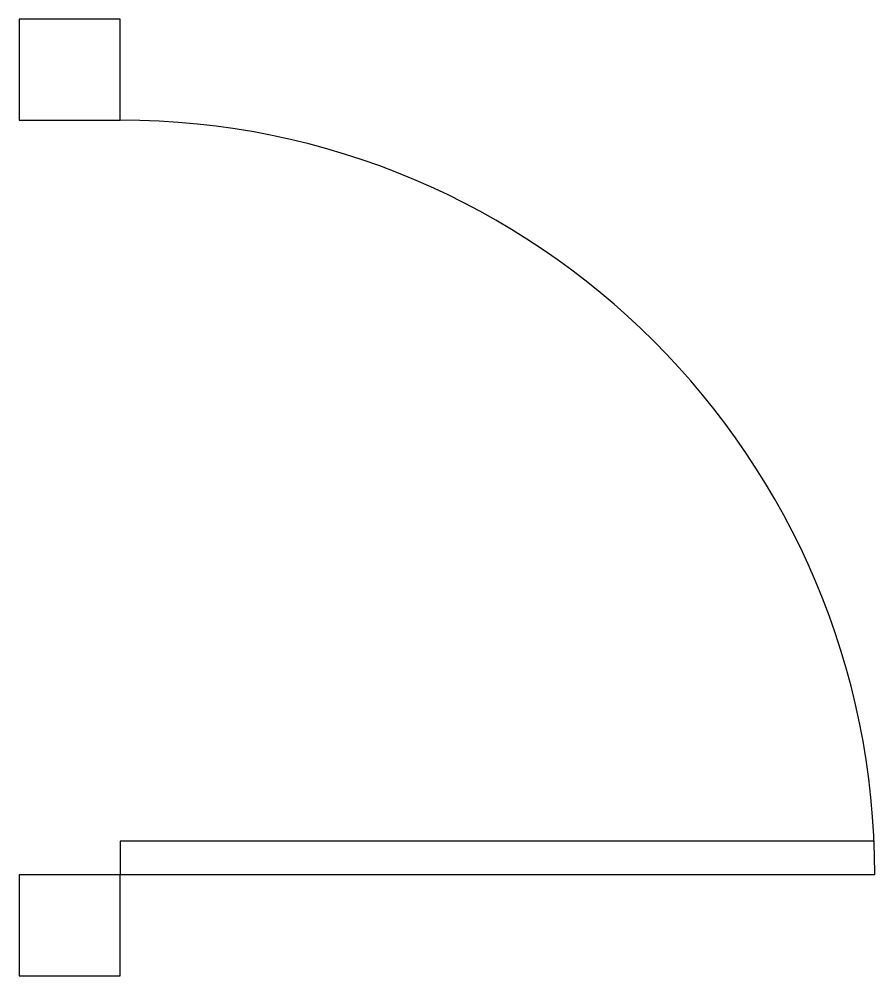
# Model space of a CAD drawing. Header units: inches. Extents: x 171.7 to 203.5, y -596.6 to -561.1.
import ezdxf

# ---------------------------------------------------------------- set-up
doc = ezdxf.new("R2010")
doc.units = ezdxf.units.IN
doc.header["$MEASUREMENT"] = 0
doc.layers.get('0').update_dxf_attribs({"color": 1, "lineweight": 9})

msp = doc.modelspace()

# ---------------------------------------------------------------- linework, layer by layer
at = {"lineweight": 30}
for p, q in [((203.471, -591.559), (175.499, -591.559)), ((175.499, -591.559), (175.499, -592.809)), ((203.499, -592.809), (175.499, -592.809))]:
    msp.add_line(p, q, dxfattribs=at)
for points in [[(171.749, -564.809), (175.499, -564.809), (175.499, -561.059), (171.749, -561.059)], [(171.749, -596.559), (175.499, -596.559), (175.499, -592.809), (171.749, -592.809)]]:
    msp.add_lwpolyline(points, close=True, dxfattribs=at)
msp.add_arc((175.499, -592.809), 28, 0, 90, dxfattribs=at)

doc.saveas('drawing.dxf')
